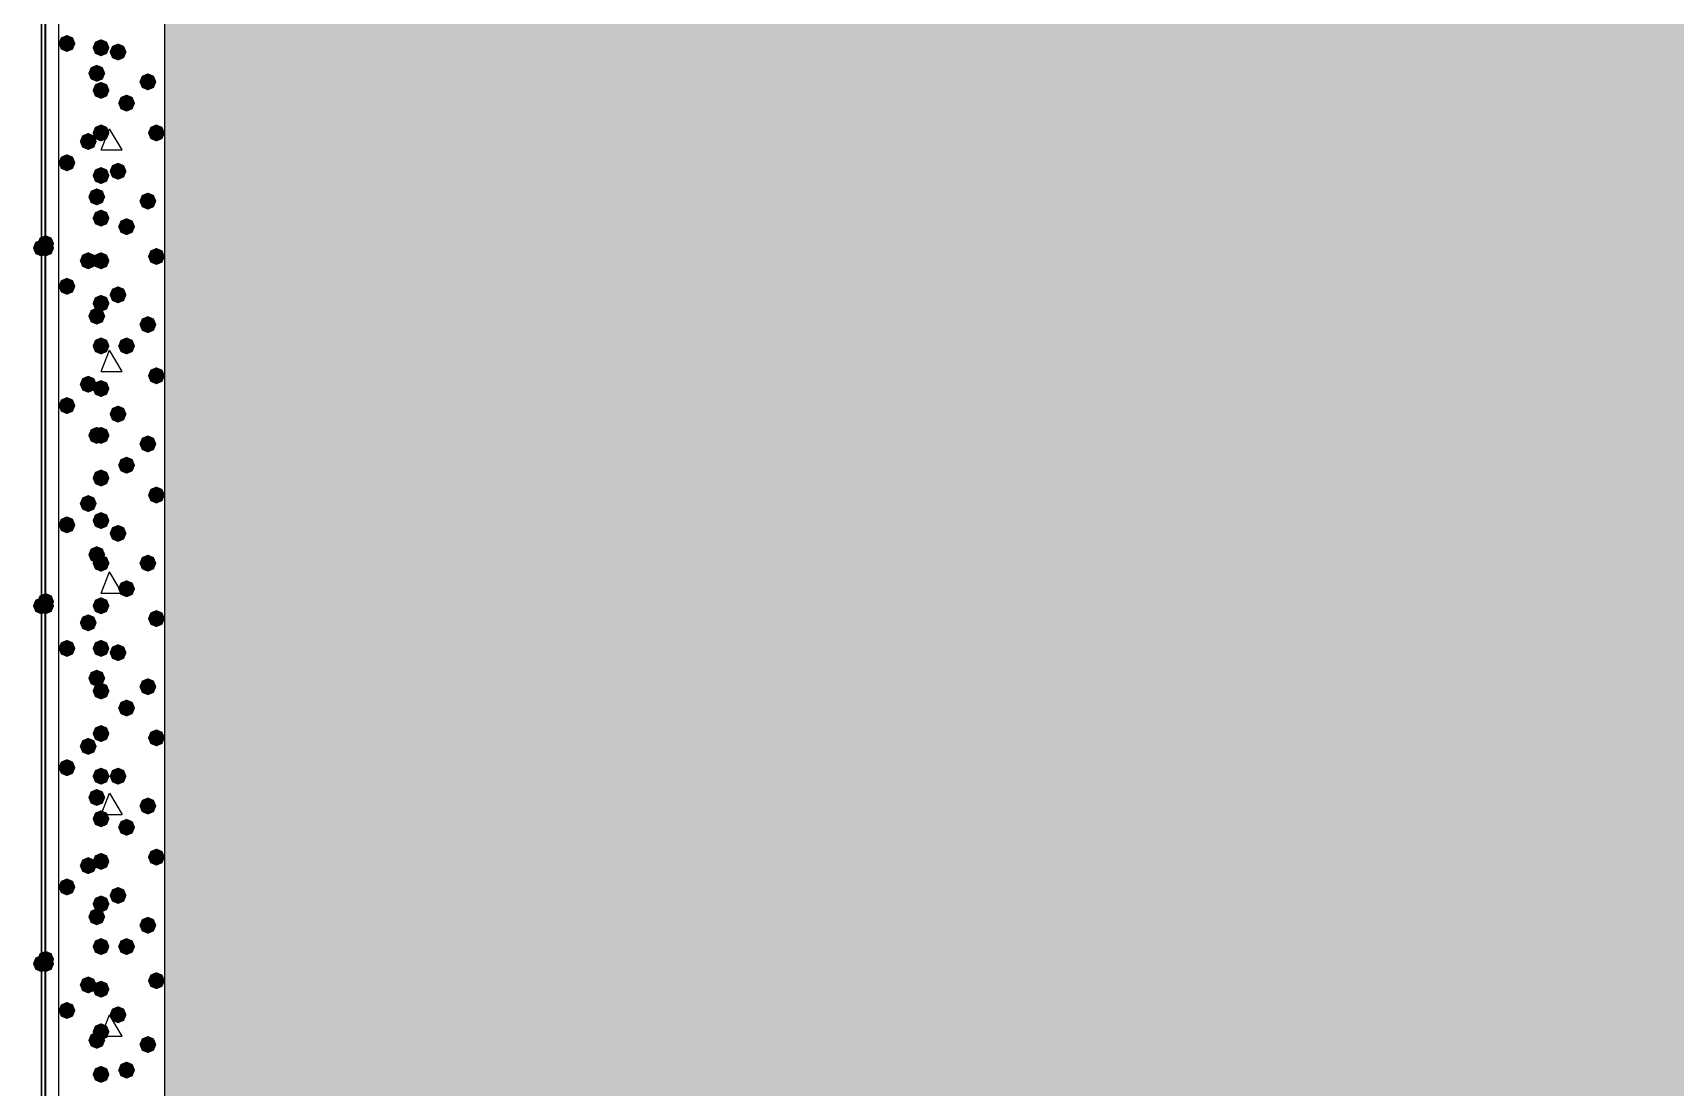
# Model space of a CAD drawing. Header units: millimetres. Extents: x 0 to 420, y 0 to 297.
# Drawn here: x 32.09 to 48.41, y 207.31 to 217.78 of the extents above; entities that cross this region are included whole.
import ezdxf

# ---------------------------------------------------------------- set-up
doc = ezdxf.new("R2010")
doc.units = ezdxf.units.MM
doc.layers.get('0').update_dxf_attribs({"linetype": 'CONTINUOUS'})

msp = doc.modelspace()

# ---------------------------------------------------------------- hatches: boundary and pattern name
at = {"true_color": 0x000007}
h = msp.add_hatch(color=0, dxfattribs=at)
h.paths.add_polyline_path([(32.215667, 228.049667), (32.215667, 84.455)], flags=0)
h.paths.add_polyline_path([(32.215667, 84.455), (32.215667, 228.049667)], flags=0)
at = {"true_color": 0x000008}
h = msp.add_hatch(color=0, dxfattribs=at)
h.paths.add_polyline_path([(379.518333, 225.806), (33.401, 225.806), (379.518333, 206.756)], flags=0)
h.paths.add_polyline_path([(33.401, 225.806), (379.518333, 206.756), (33.401, 206.756)], flags=0)
for points in [[(32.512, 217.678), (32.487129, 217.618204), (32.427333, 217.593333), (32.367538, 217.618204), (32.342667, 217.678), (32.367537, 217.737796), (32.427333, 217.762667), (32.487129, 217.737796)], [(32.850667, 217.635667), (32.825796, 217.575871), (32.766, 217.551), (32.706204, 217.575871), (32.681333, 217.635667), (32.706204, 217.695462), (32.766, 217.720333), (32.825796, 217.695463)], [(33.02, 217.593333), (32.995129, 217.533537), (32.935333, 217.508667), (32.875538, 217.533537), (32.850667, 217.593333), (32.875537, 217.653129), (32.935333, 217.678), (32.995129, 217.653129)], [(32.808333, 217.381667), (32.783463, 217.321871), (32.723667, 217.297), (32.663871, 217.321871), (32.639, 217.381667), (32.663871, 217.441462), (32.723667, 217.466333), (32.783462, 217.441463)], [(33.316333, 217.297), (33.291463, 217.237204), (33.231667, 217.212333), (33.171871, 217.237204), (33.147, 217.297), (33.171871, 217.356796), (33.231667, 217.381667), (33.291462, 217.356796)], [(32.850667, 217.212333), (32.825796, 217.152537), (32.766, 217.127667), (32.706204, 217.152537), (32.681333, 217.212333), (32.706204, 217.272129), (32.766, 217.297), (32.825796, 217.272129)], [(33.104667, 217.085333), (33.079796, 217.025537), (33.02, 217.000667), (32.960204, 217.025537), (32.935333, 217.085333), (32.960204, 217.145129), (33.02, 217.17), (33.079796, 217.145129)], [(32.723667, 216.704333), (32.698796, 216.644537), (32.639, 216.619667), (32.579204, 216.644537), (32.554333, 216.704333), (32.579204, 216.764129), (32.639, 216.789), (32.698796, 216.764129)], [(32.850667, 216.789), (32.825796, 216.729204), (32.766, 216.704333), (32.706204, 216.729204), (32.681333, 216.789), (32.706204, 216.848796), (32.766, 216.873667), (32.825796, 216.848796)], [(33.401, 216.789), (33.376129, 216.729204), (33.316333, 216.704333), (33.256537, 216.729204), (33.231667, 216.789), (33.256537, 216.848796), (33.316333, 216.873667), (33.376129, 216.848796)], [(32.512, 216.492667), (32.487129, 216.432871), (32.427333, 216.408), (32.367538, 216.432871), (32.342667, 216.492667), (32.367537, 216.552462), (32.427333, 216.577333), (32.487129, 216.552463)], [(32.850667, 216.365667), (32.825796, 216.305871), (32.766, 216.281), (32.706204, 216.305871), (32.681333, 216.365667), (32.706204, 216.425462), (32.766, 216.450333), (32.825796, 216.425463)], [(33.02, 216.408), (32.995129, 216.348204), (32.935333, 216.323333), (32.875538, 216.348204), (32.850667, 216.408), (32.875537, 216.467796), (32.935333, 216.492667), (32.995129, 216.467796)], [(32.808333, 216.154), (32.783463, 216.094204), (32.723667, 216.069333), (32.663871, 216.094204), (32.639, 216.154), (32.663871, 216.213796), (32.723667, 216.238667), (32.783462, 216.213796)], [(33.316333, 216.111667), (33.291463, 216.051871), (33.231667, 216.027), (33.171871, 216.051871), (33.147, 216.111667), (33.171871, 216.171462), (33.231667, 216.196333), (33.291462, 216.171463)], [(32.850667, 215.942333), (32.825796, 215.882537), (32.766, 215.857667), (32.706204, 215.882537), (32.681333, 215.942333), (32.706204, 216.002129), (32.766, 216.027), (32.825796, 216.002129)], [(33.104667, 215.857667), (33.079796, 215.797871), (33.02, 215.773), (32.960204, 215.797871), (32.935333, 215.857667), (32.960204, 215.917462), (33.02, 215.942333), (33.079796, 215.917463)], [(32.723667, 215.519), (32.698796, 215.459204), (32.639, 215.434333), (32.579204, 215.459204), (32.554333, 215.519), (32.579204, 215.578796), (32.639, 215.603667), (32.698796, 215.578796)], [(32.850667, 215.519), (32.825796, 215.459204), (32.766, 215.434333), (32.706204, 215.459204), (32.681333, 215.519), (32.706204, 215.578796), (32.766, 215.603667), (32.825796, 215.578796)], [(33.401, 215.561333), (33.376129, 215.501537), (33.316333, 215.476667), (33.256537, 215.501537), (33.231667, 215.561333), (33.256537, 215.621129), (33.316333, 215.646), (33.376129, 215.621129)], [(32.512, 215.265), (32.487129, 215.205204), (32.427333, 215.180333), (32.367538, 215.205204), (32.342667, 215.265), (32.367537, 215.324796), (32.427333, 215.349667), (32.487129, 215.324796)], [(33.02, 215.180333), (32.995129, 215.120537), (32.935333, 215.095667), (32.875538, 215.120537), (32.850667, 215.180333), (32.875537, 215.240129), (32.935333, 215.265), (32.995129, 215.240129)], [(32.850667, 215.095667), (32.825796, 215.035871), (32.766, 215.011), (32.706204, 215.035871), (32.681333, 215.095667), (32.706204, 215.155462), (32.766, 215.180333), (32.825796, 215.155463)], [(32.808333, 214.968667), (32.783463, 214.908871), (32.723667, 214.884), (32.663871, 214.908871), (32.639, 214.968667), (32.663871, 215.028462), (32.723667, 215.053333), (32.783462, 215.028463)], [(33.316333, 214.884), (33.291463, 214.824204), (33.231667, 214.799333), (33.171871, 214.824204), (33.147, 214.884), (33.171871, 214.943796), (33.231667, 214.968667), (33.291462, 214.943796)], [(32.850667, 214.672333), (32.825796, 214.612537), (32.766, 214.587667), (32.706204, 214.612537), (32.681333, 214.672333), (32.706204, 214.732129), (32.766, 214.757), (32.825796, 214.732129)], [(33.104667, 214.672333), (33.079796, 214.612537), (33.02, 214.587667), (32.960204, 214.612537), (32.935333, 214.672333), (32.960204, 214.732129), (33.02, 214.757), (33.079796, 214.732129)], [(33.401, 214.376), (33.376129, 214.316204), (33.316333, 214.291333), (33.256537, 214.316204), (33.231667, 214.376), (33.256537, 214.435796), (33.316333, 214.460667), (33.376129, 214.435796)], [(32.723667, 214.291333), (32.698796, 214.231537), (32.639, 214.206667), (32.579204, 214.231537), (32.554333, 214.291333), (32.579204, 214.351129), (32.639, 214.376), (32.698796, 214.351129)], [(32.850667, 214.249), (32.825796, 214.189204), (32.766, 214.164333), (32.706204, 214.189204), (32.681333, 214.249), (32.706204, 214.308796), (32.766, 214.333667), (32.825796, 214.308796)], [(32.512, 214.079667), (32.487129, 214.019871), (32.427333, 213.995), (32.367538, 214.019871), (32.342667, 214.079667), (32.367537, 214.139462), (32.427333, 214.164333), (32.487129, 214.139463)], [(33.02, 213.995), (32.995129, 213.935204), (32.935333, 213.910333), (32.875538, 213.935204), (32.850667, 213.995), (32.875537, 214.054796), (32.935333, 214.079667), (32.995129, 214.054796)], [(32.808333, 213.783333), (32.783463, 213.723537), (32.723667, 213.698667), (32.663871, 213.723537), (32.639, 213.783333), (32.663871, 213.843129), (32.723667, 213.868), (32.783462, 213.843129)], [(32.850667, 213.783333), (32.825796, 213.723537), (32.766, 213.698667), (32.706204, 213.723537), (32.681333, 213.783333), (32.706204, 213.843129), (32.766, 213.868), (32.825796, 213.843129)], [(33.316333, 213.698667), (33.291463, 213.638871), (33.231667, 213.614), (33.171871, 213.638871), (33.147, 213.698667), (33.171871, 213.758462), (33.231667, 213.783333), (33.291462, 213.758463)], [(33.104667, 213.487), (33.079796, 213.427204), (33.02, 213.402333), (32.960204, 213.427204), (32.935333, 213.487), (32.960204, 213.546796), (33.02, 213.571667), (33.079796, 213.546796)], [(32.850667, 213.36), (32.825796, 213.300204), (32.766, 213.275333), (32.706204, 213.300204), (32.681333, 213.36), (32.706204, 213.419796), (32.766, 213.444667), (32.825796, 213.419796)], [(32.723667, 213.106), (32.698796, 213.046204), (32.639, 213.021333), (32.579204, 213.046204), (32.554333, 213.106), (32.579204, 213.165796), (32.639, 213.190667), (32.698796, 213.165796)], [(33.401, 213.190667), (33.376129, 213.130871), (33.316333, 213.106), (33.256537, 213.130871), (33.231667, 213.190667), (33.256537, 213.250462), (33.316333, 213.275333), (33.376129, 213.250463)], [(32.512, 212.894333), (32.487129, 212.834537), (32.427333, 212.809667), (32.367538, 212.834537), (32.342667, 212.894333), (32.367537, 212.954129), (32.427333, 212.979), (32.487129, 212.954129)], [(32.850667, 212.936667), (32.825796, 212.876871), (32.766, 212.852), (32.706204, 212.876871), (32.681333, 212.936667), (32.706204, 212.996462), (32.766, 213.021333), (32.825796, 212.996463)], [(33.02, 212.809667), (32.995129, 212.749871), (32.935333, 212.725), (32.875538, 212.749871), (32.850667, 212.809667), (32.875537, 212.869462), (32.935333, 212.894333), (32.995129, 212.869463)], [(32.808333, 212.598), (32.783463, 212.538204), (32.723667, 212.513333), (32.663871, 212.538204), (32.639, 212.598), (32.663871, 212.657796), (32.723667, 212.682667), (32.783462, 212.657796)], [(32.850667, 212.513333), (32.825796, 212.453537), (32.766, 212.428667), (32.706204, 212.453537), (32.681333, 212.513333), (32.706204, 212.573129), (32.766, 212.598), (32.825796, 212.573129)], [(33.316333, 212.513333), (33.291463, 212.453537), (33.231667, 212.428667), (33.171871, 212.453537), (33.147, 212.513333), (33.171871, 212.573129), (33.231667, 212.598), (33.291462, 212.573129)], [(33.104667, 212.259333), (33.079796, 212.199537), (33.02, 212.174667), (32.960204, 212.199537), (32.935333, 212.259333), (32.960204, 212.319129), (33.02, 212.344), (33.079796, 212.319129)], [(32.850667, 212.09), (32.825796, 212.030204), (32.766, 212.005333), (32.706204, 212.030204), (32.681333, 212.09), (32.706204, 212.149796), (32.766, 212.174667), (32.825796, 212.149796)], [(32.723667, 211.920667), (32.698796, 211.860871), (32.639, 211.836), (32.579204, 211.860871), (32.554333, 211.920667), (32.579204, 211.980462), (32.639, 212.005333), (32.698796, 211.980463)], [(33.401, 211.963), (33.376129, 211.903204), (33.316333, 211.878333), (33.256537, 211.903204), (33.231667, 211.963), (33.256537, 212.022796), (33.316333, 212.047667), (33.376129, 212.022796)], [(32.512, 211.666667), (32.487129, 211.606871), (32.427333, 211.582), (32.367538, 211.606871), (32.342667, 211.666667), (32.367537, 211.726462), (32.427333, 211.751333), (32.487129, 211.726463)], [(32.850667, 211.666667), (32.825796, 211.606871), (32.766, 211.582), (32.706204, 211.606871), (32.681333, 211.666667), (32.706204, 211.726462), (32.766, 211.751333), (32.825796, 211.726463)], [(33.02, 211.624333), (32.995129, 211.564537), (32.935333, 211.539667), (32.875538, 211.564537), (32.850667, 211.624333), (32.875537, 211.684129), (32.935333, 211.709), (32.995129, 211.684129)], [(32.808333, 211.370333), (32.783463, 211.310537), (32.723667, 211.285667), (32.663871, 211.310537), (32.639, 211.370333), (32.663871, 211.430129), (32.723667, 211.455), (32.783462, 211.430129)], [(33.316333, 211.285667), (33.291463, 211.225871), (33.231667, 211.201), (33.171871, 211.225871), (33.147, 211.285667), (33.171871, 211.345462), (33.231667, 211.370333), (33.291462, 211.345463)], [(32.850667, 211.243333), (32.825796, 211.183538), (32.766, 211.158667), (32.706204, 211.183538), (32.681333, 211.243333), (32.706204, 211.303129), (32.766, 211.328), (32.825796, 211.303129)], [(33.104667, 211.074), (33.079796, 211.014204), (33.02, 210.989333), (32.960204, 211.014204), (32.935333, 211.074), (32.960204, 211.133796), (33.02, 211.158667), (33.079796, 211.133796)], [(32.850667, 210.82), (32.825796, 210.760204), (32.766, 210.735333), (32.706204, 210.760204), (32.681333, 210.82), (32.706204, 210.879796), (32.766, 210.904667), (32.825796, 210.879796)], [(33.401, 210.777667), (33.376129, 210.717871), (33.316333, 210.693), (33.256537, 210.717871), (33.231667, 210.777667), (33.256537, 210.837462), (33.316333, 210.862333), (33.376129, 210.837463)], [(32.723667, 210.693), (32.698796, 210.633204), (32.639, 210.608333), (32.579204, 210.633204), (32.554333, 210.693), (32.579204, 210.752796), (32.639, 210.777667), (32.698796, 210.752796)], [(32.512, 210.481333), (32.487129, 210.421537), (32.427333, 210.396667), (32.367538, 210.421537), (32.342667, 210.481333), (32.367537, 210.541129), (32.427333, 210.566), (32.487129, 210.541129)], [(32.850667, 210.396667), (32.825796, 210.336871), (32.766, 210.312), (32.706204, 210.336871), (32.681333, 210.396667), (32.706204, 210.456462), (32.766, 210.481333), (32.825796, 210.456463)], [(33.02, 210.396667), (32.995129, 210.336871), (32.935333, 210.312), (32.875538, 210.336871), (32.850667, 210.396667), (32.875537, 210.456462), (32.935333, 210.481333), (32.995129, 210.456463)], [(32.808333, 210.185), (32.783463, 210.125204), (32.723667, 210.100333), (32.663871, 210.125204), (32.639, 210.185), (32.663871, 210.244796), (32.723667, 210.269667), (32.783462, 210.244796)], [(32.850667, 209.973333), (32.825796, 209.913537), (32.766, 209.888667), (32.706204, 209.913537), (32.681333, 209.973333), (32.706204, 210.033129), (32.766, 210.058), (32.825796, 210.033129)], [(33.316333, 210.100333), (33.291463, 210.040537), (33.231667, 210.015667), (33.171871, 210.040537), (33.147, 210.100333), (33.171871, 210.160129), (33.231667, 210.185), (33.291462, 210.160129)], [(33.104667, 209.888667), (33.079796, 209.828871), (33.02, 209.804), (32.960204, 209.828871), (32.935333, 209.888667), (32.960204, 209.948462), (33.02, 209.973333), (33.079796, 209.948463)], [(32.723667, 209.507667), (32.698796, 209.447871), (32.639, 209.423), (32.579204, 209.447871), (32.554333, 209.507667), (32.579204, 209.567462), (32.639, 209.592333), (32.698796, 209.567463)], [(32.850667, 209.55), (32.825796, 209.490204), (32.766, 209.465333), (32.706204, 209.490204), (32.681333, 209.55), (32.706204, 209.609796), (32.766, 209.634667), (32.825796, 209.609796)], [(33.401, 209.592333), (33.376129, 209.532537), (33.316333, 209.507667), (33.256537, 209.532537), (33.231667, 209.592333), (33.256537, 209.652129), (33.316333, 209.677), (33.376129, 209.652129)], [(32.512, 209.296), (32.487129, 209.236204), (32.427333, 209.211333), (32.367538, 209.236204), (32.342667, 209.296), (32.367537, 209.355796), (32.427333, 209.380667), (32.487129, 209.355796)], [(33.02, 209.211333), (32.995129, 209.151537), (32.935333, 209.126667), (32.875538, 209.151537), (32.850667, 209.211333), (32.875537, 209.271129), (32.935333, 209.296), (32.995129, 209.271129)], [(32.808333, 208.999667), (32.783463, 208.939871), (32.723667, 208.915), (32.663871, 208.939871), (32.639, 208.999667), (32.663871, 209.059462), (32.723667, 209.084333), (32.783462, 209.059463)], [(32.850667, 209.126667), (32.825796, 209.066871), (32.766, 209.042), (32.706204, 209.066871), (32.681333, 209.126667), (32.706204, 209.186462), (32.766, 209.211333), (32.825796, 209.186463)], [(33.316333, 208.915), (33.291463, 208.855204), (33.231667, 208.830333), (33.171871, 208.855204), (33.147, 208.915), (33.171871, 208.974796), (33.231667, 208.999667), (33.291462, 208.974796)], [(32.850667, 208.703333), (32.825796, 208.643537), (32.766, 208.618667), (32.706204, 208.643537), (32.681333, 208.703333), (32.706204, 208.763129), (32.766, 208.788), (32.825796, 208.763129)], [(33.104667, 208.703333), (33.079796, 208.643537), (33.02, 208.618667), (32.960204, 208.643537), (32.935333, 208.703333), (32.960204, 208.763129), (33.02, 208.788), (33.079796, 208.763129)], [(32.723667, 208.322333), (32.698796, 208.262537), (32.639, 208.237667), (32.579204, 208.262537), (32.554333, 208.322333), (32.579204, 208.382129), (32.639, 208.407), (32.698796, 208.382129)], [(33.401, 208.364667), (33.376129, 208.304871), (33.316333, 208.28), (33.256537, 208.304871), (33.231667, 208.364667), (33.256537, 208.424462), (33.316333, 208.449333), (33.376129, 208.424463)], [(32.850667, 208.28), (32.825796, 208.220204), (32.766, 208.195333), (32.706204, 208.220204), (32.681333, 208.28), (32.706204, 208.339796), (32.766, 208.364667), (32.825796, 208.339796)], [(32.512, 208.068333), (32.487129, 208.008537), (32.427333, 207.983667), (32.367538, 208.008537), (32.342667, 208.068333), (32.367537, 208.128129), (32.427333, 208.153), (32.487129, 208.128129)], [(33.02, 208.026), (32.995129, 207.966204), (32.935333, 207.941333), (32.875538, 207.966204), (32.850667, 208.026), (32.875537, 208.085796), (32.935333, 208.110667), (32.995129, 208.085796)], [(32.850667, 207.856667), (32.825796, 207.796871), (32.766, 207.772), (32.706204, 207.796871), (32.681333, 207.856667), (32.706204, 207.916462), (32.766, 207.941333), (32.825796, 207.916463)], [(32.808333, 207.772), (32.783463, 207.712204), (32.723667, 207.687333), (32.663871, 207.712204), (32.639, 207.772), (32.663871, 207.831796), (32.723667, 207.856667), (32.783462, 207.831796)], [(33.316333, 207.729667), (33.291463, 207.669871), (33.231667, 207.645), (33.171871, 207.669871), (33.147, 207.729667), (33.171871, 207.789462), (33.231667, 207.814333), (33.291462, 207.789463)], [(32.850667, 207.433333), (32.825796, 207.373538), (32.766, 207.348667), (32.706204, 207.373538), (32.681333, 207.433333), (32.706204, 207.493129), (32.766, 207.518), (32.825796, 207.493129)], [(33.104667, 207.475667), (33.079796, 207.415871), (33.02, 207.391), (32.960204, 207.415871), (32.935333, 207.475667), (32.960204, 207.535462), (33.02, 207.560333), (33.079796, 207.535463)]]:
    msp.add_hatch(color=0, dxfattribs=at).paths.add_polyline_path(points, flags=0)
at = {"true_color": 0x0000fe}
for points in [[(32.300333, 215.688333), (32.275463, 215.628537), (32.215667, 215.603667), (32.155871, 215.628537), (32.131, 215.688333), (32.155871, 215.748129), (32.215667, 215.773), (32.275462, 215.748129)], [(32.258, 215.646), (32.233129, 215.586204), (32.173333, 215.561333), (32.113538, 215.586204), (32.088667, 215.646), (32.113537, 215.705796), (32.173333, 215.730667), (32.233129, 215.705796)], [(32.300333, 215.646), (32.275463, 215.586204), (32.215667, 215.561333), (32.155871, 215.586204), (32.131, 215.646), (32.155871, 215.705796), (32.215667, 215.730667), (32.275462, 215.705796)], [(32.300333, 215.646), (32.275463, 215.586204), (32.215667, 215.561333), (32.155871, 215.586204), (32.131, 215.646), (32.155871, 215.705796), (32.215667, 215.730667), (32.275462, 215.705796)], [(32.258, 212.09), (32.233129, 212.030204), (32.173333, 212.005333), (32.113538, 212.030204), (32.088667, 212.09), (32.113537, 212.149796), (32.173333, 212.174667), (32.233129, 212.149796)], [(32.300333, 212.132333), (32.275463, 212.072537), (32.215667, 212.047667), (32.155871, 212.072537), (32.131, 212.132333), (32.155871, 212.192129), (32.215667, 212.217), (32.275462, 212.192129)], [(32.300333, 212.09), (32.275463, 212.030204), (32.215667, 212.005333), (32.155871, 212.030204), (32.131, 212.09), (32.155871, 212.149796), (32.215667, 212.174667), (32.275462, 212.149796)], [(32.300333, 212.09), (32.275463, 212.030204), (32.215667, 212.005333), (32.155871, 212.030204), (32.131, 212.09), (32.155871, 212.149796), (32.215667, 212.174667), (32.275462, 212.149796)], [(32.258, 208.534), (32.233129, 208.474204), (32.173333, 208.449333), (32.113538, 208.474204), (32.088667, 208.534), (32.113537, 208.593796), (32.173333, 208.618667), (32.233129, 208.593796)], [(32.300333, 208.576333), (32.275463, 208.516537), (32.215667, 208.491667), (32.155871, 208.516537), (32.131, 208.576333), (32.155871, 208.636129), (32.215667, 208.661), (32.275462, 208.636129)], [(32.300333, 208.576333), (32.275463, 208.516537), (32.215667, 208.491667), (32.155871, 208.516537), (32.131, 208.576333), (32.155871, 208.636129), (32.215667, 208.661), (32.275462, 208.636129)], [(32.300333, 208.534), (32.275463, 208.474204), (32.215667, 208.449333), (32.155871, 208.474204), (32.131, 208.534), (32.155871, 208.593796), (32.215667, 208.618667), (32.275462, 208.593796)]]:
    msp.add_hatch(color=0, dxfattribs=at).paths.add_polyline_path(points, flags=0)

# ---------------------------------------------------------------- linework, layer by layer
at = {"color": 0, "true_color": 0x000007}
for points in [[(32.215667, 84.412667), (32.173333, 84.412667), (32.215667, 228.049667)], [(32.173333, 84.412667), (32.173333, 228.049667)], [(32.173333, 228.049667), (32.173333, 84.412667)], [(32.215667, 84.412667), (32.215667, 228.049667)], [(32.215667, 228.049667), (32.215667, 84.455), (32.215667, 84.412667)], [(32.215667, 84.455), (32.215667, 228.049667)], [(32.342667, 225.806), (32.342667, 206.756)], [(33.401, 206.756), (33.401, 225.806)]]:
    msp.add_lwpolyline(points, dxfattribs=at)
for points in [[(32.215667, 84.412667), (32.215667, 228.049667)], [(32.215667, 228.049667), (32.215667, 84.455)], [(32.215667, 84.455), (32.215667, 228.049667)]]:
    msp.add_lwpolyline(points, close=True, dxfattribs=at)
at = {"color": 0, "true_color": 0x000008}
msp.add_lwpolyline([(33.401, 225.806), (379.518333, 206.756), (33.401, 206.756)], close=True, dxfattribs=at)
for points in [[(32.766, 216.619667), (32.850667, 216.831333)], [(32.977667, 216.619667), (32.850667, 216.831333)], [(32.766, 216.619667), (32.977667, 216.619667)], [(32.766, 214.418333), (32.850667, 214.63)], [(32.977667, 214.418333), (32.850667, 214.63)], [(32.766, 214.418333), (32.977667, 214.418333)], [(32.766, 212.217), (32.850667, 212.428667)], [(32.977667, 212.217), (32.850667, 212.428667)], [(32.766, 212.217), (32.977667, 212.217)], [(32.766, 210.015667), (32.850667, 210.227333), (32.977667, 210.015667)], [(32.766, 210.015667), (32.977667, 210.015667)], [(32.766, 207.814333), (32.850667, 208.026)], [(32.977667, 207.814333), (32.850667, 208.026)], [(32.766, 207.814333), (32.977667, 207.814333)]]:
    msp.add_lwpolyline(points, dxfattribs=at)

doc.saveas('drawing.dxf')
